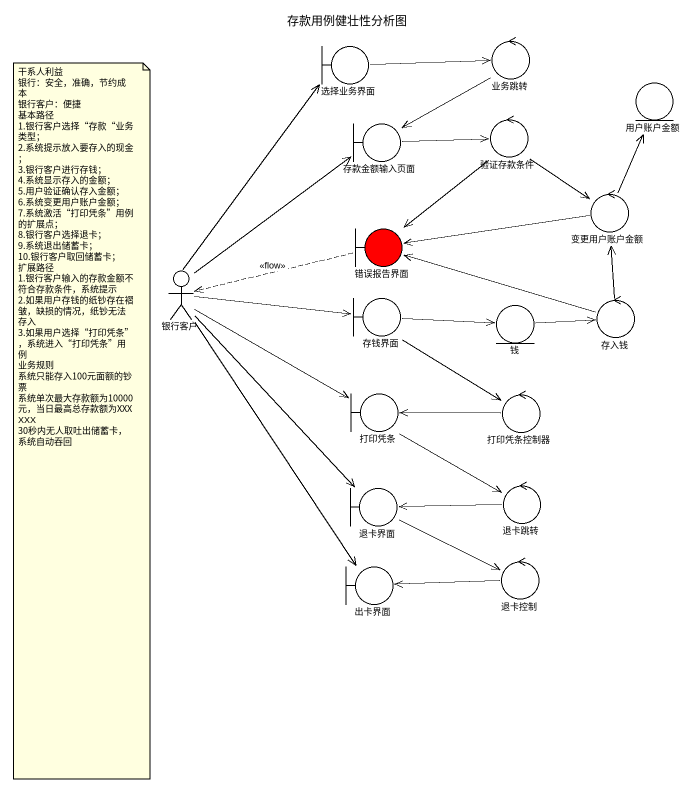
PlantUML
@startuml
title 存款用例健壮性分析图
boundary 选择业务界面
control 业务跳转
entity 用户账户金额
boundary 存款金额输入页面
control 验证存款条件
control 变更用户账户金额
boundary 错误报告界面 #FF0000
actor 银行客户
boundary 存钱界面
entity 钱
control 存入钱
boundary 打印凭条
control 打印凭条控制器
boundary 退卡界面
control 退卡跳转
boundary 出卡界面
control 退卡控制
选择业务界面 -right-> 业务跳转
业务跳转 --> 存款金额输入页面
存款金额输入页面 -right-> 验证存款条件
验证存款条件 --> 变更用户账户金额
验证存款条件 --> 错误报告界面
变更用户账户金额 -up-> 用户账户金额
变更用户账户金额 -left-> 错误报告界面
错误报告界面 .left.> 银行客户 : <<flow>>
银行客户 -up-> 选择业务界面
银行客户 -up-> 存款金额输入页面
银行客户 -right-> 存钱界面
银行客户 -right-> 打印凭条
银行客户 --> 退卡界面
银行客户 --> 出卡界面
存钱界面 -right-> 钱
存钱界面 --> 打印凭条控制器
钱 -right-> 存入钱
存入钱 -up-> 变更用户账户金额
存入钱 -left-> 错误报告界面
打印凭条 --> 退卡跳转
打印凭条控制器 -left-> 打印凭条
退卡界面 -right-> 退卡控制
退卡跳转 -left-> 退卡界面
退卡控制 -left-> 出卡界面
note as N1
  干系人利益
  银行：安全，准确，节约成本
  银行客户：便捷
  基本路径
  1.银行客户选择“存款“业务类型；
  2.系统提示放入要存入的现金；
  3.银行客户进行存钱；
  4.系统显示存入的金额；
  5.用户验证确认存入金额；
  6.系统变更用户账户金额；
  7.系统激活“打印凭条”用例的扩展点；
  8.银行客户选择退卡；
  9.系统退出储蓄卡；
  10.银行客户取回储蓄卡；
  扩展路径
  1.银行客户输入的存款金额不符合存款条件，系统提示
  2.如果用户存钱的纸钞存在褶皱，缺损的情况，纸钞无法存入
  3.如果用户选择“打印凭条”，系统进入“打印凭条”用例
  业务规则
  系统只能存入100元面额的钞票
  系统单次最大存款额为10000元，当日最高总存款额为XXXXXX
  30秒内无人取吐出储蓄卡，系统自动吞回
end note
@enduml
